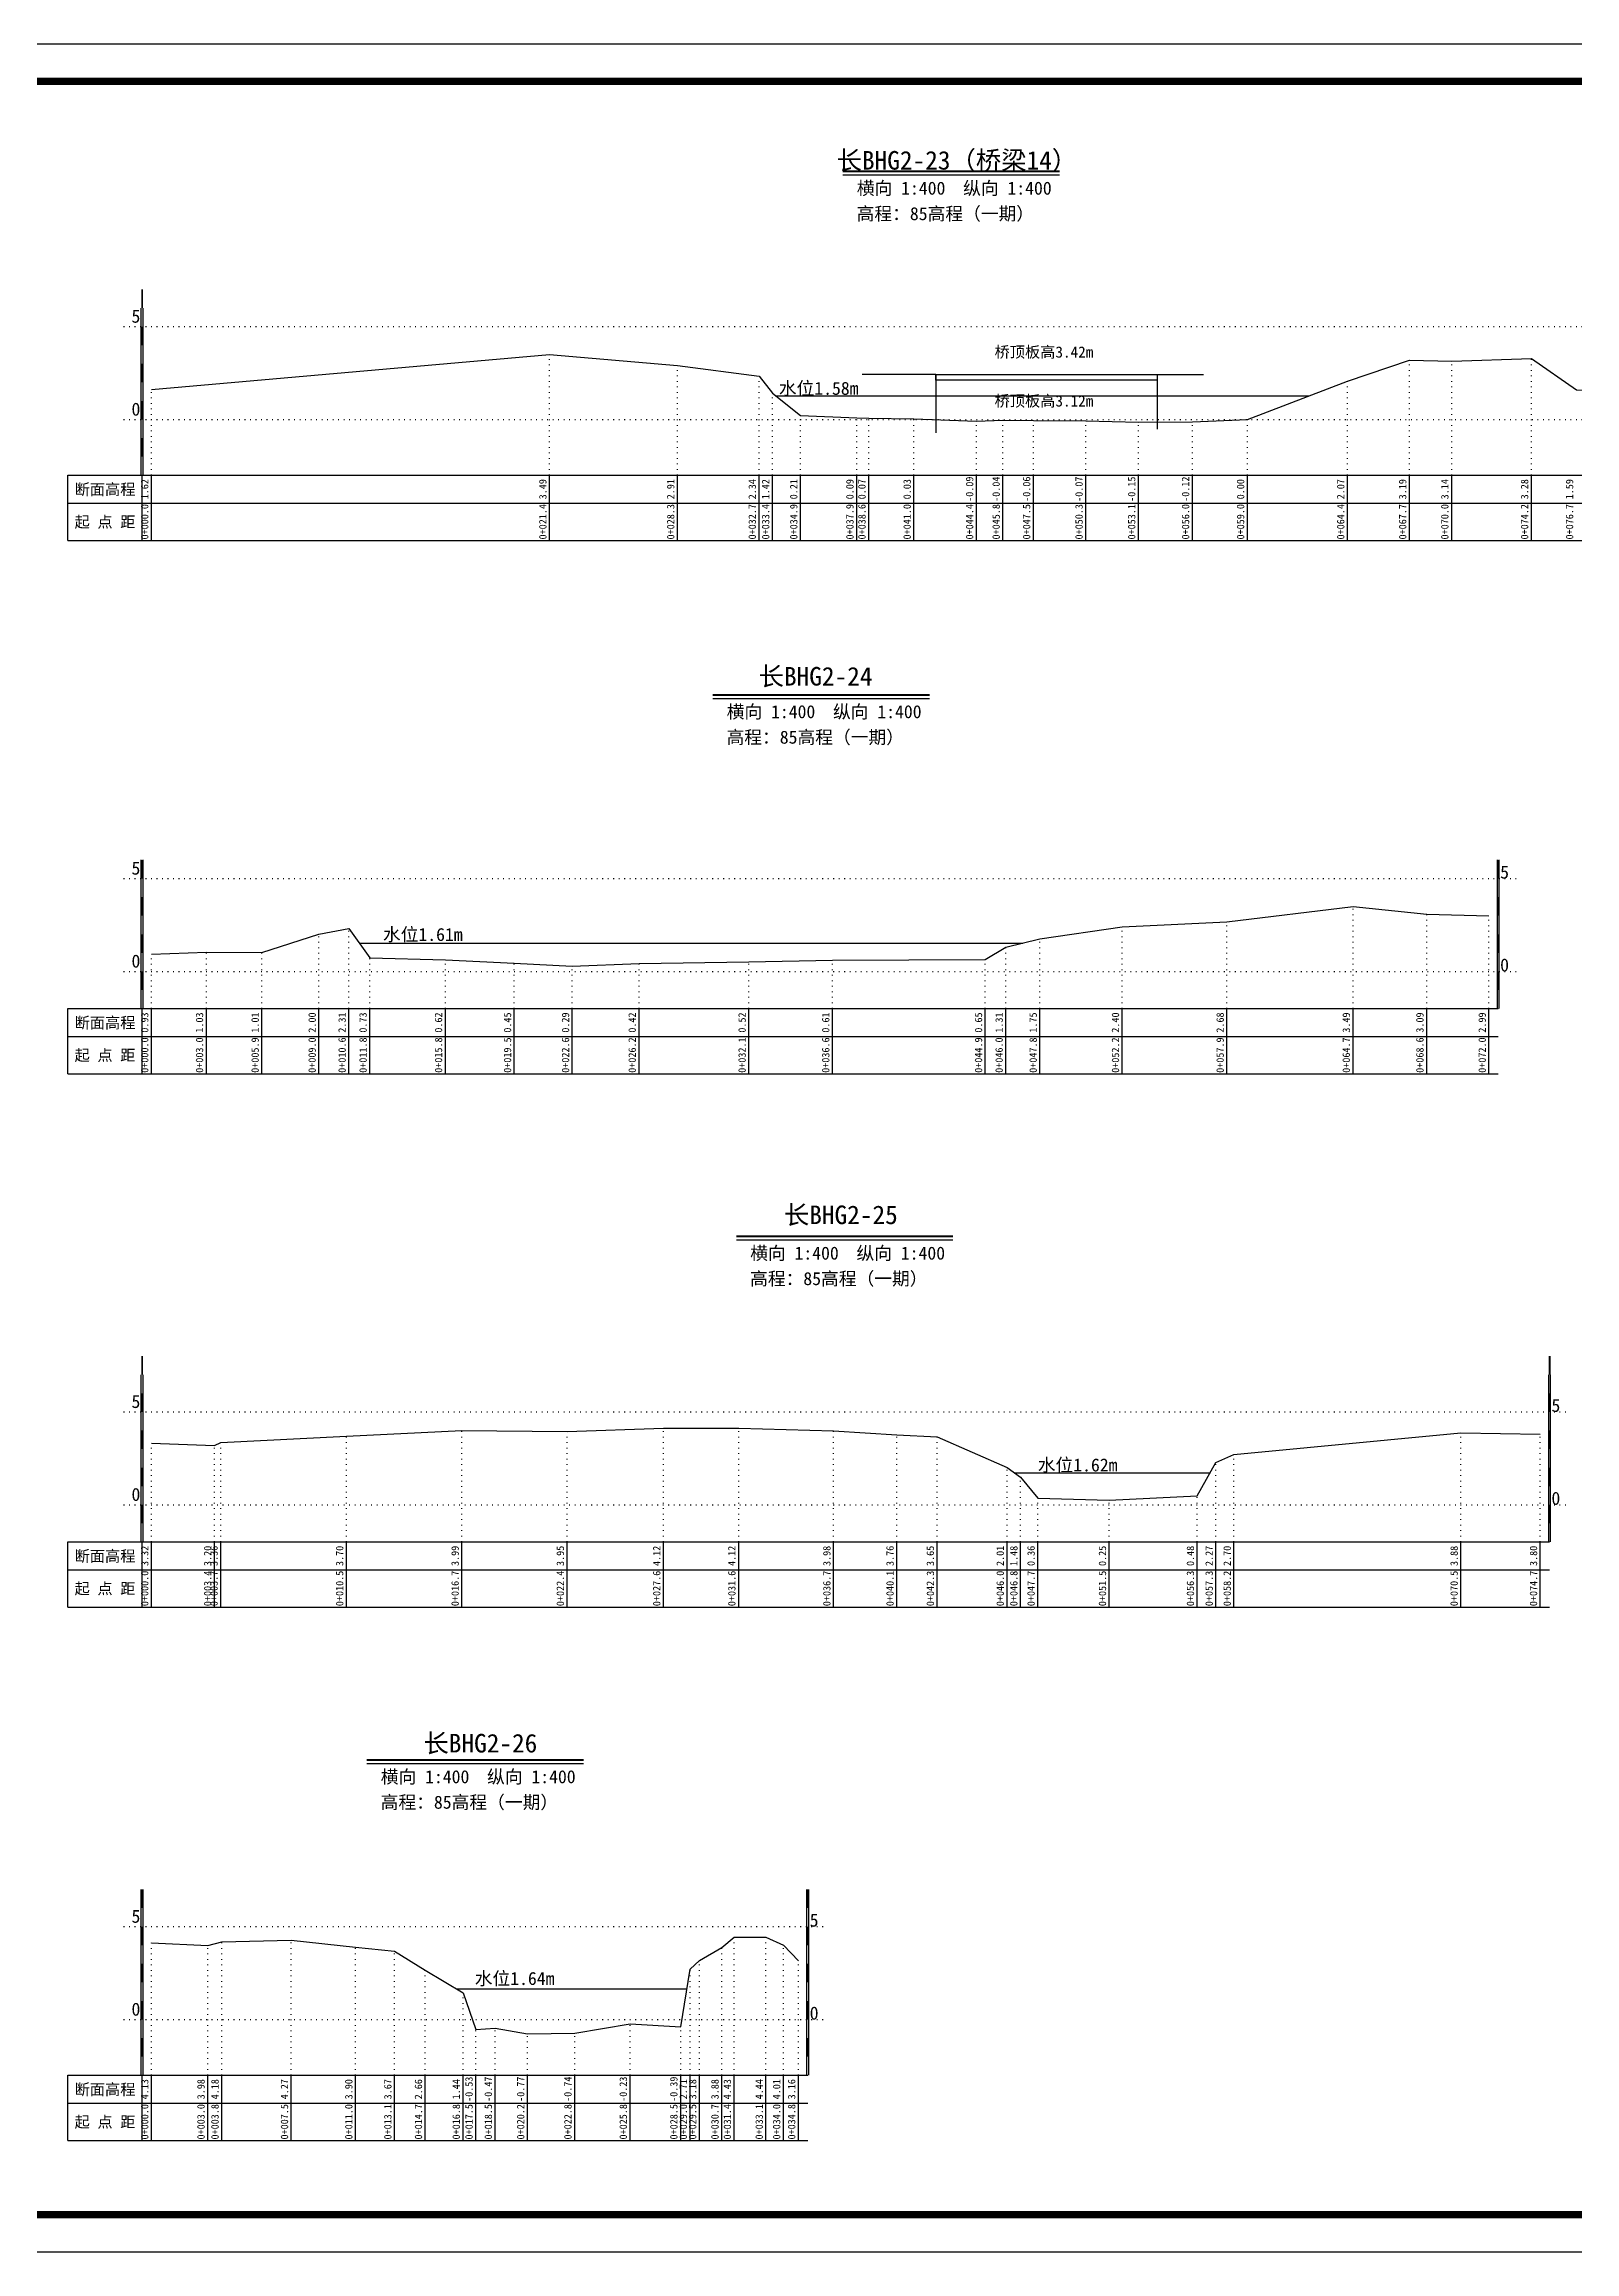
# Model space of a CAD drawing. Header units: millimetres. Extents: x 518104 to 523342, y 3371901 to 3372198.
# Drawn here: x 522972.7 to 523178.6, y 3371900.9 to 3372197.9 of the extents above; entities that cross this region are included whole.
import ezdxf
from ezdxf.enums import TextEntityAlignment as Align

# ---------------------------------------------------------------- set-up
doc = ezdxf.new("R2010")
doc.units = ezdxf.units.MM
doc.header["$LTSCALE"] = 0.4
doc.header["$MEASUREMENT"] = 0
doc.linetypes.add('X4', pattern=[1.6, 0, -1.6])
for name, color, linetype in [('DMX', 1, 'Continuous'), ('zdm1', 5, 'Continuous'), ('ZDMT5', 3, 'Continuous'), ('图框', 7, 'Continuous'), ('断面名称', 5, 'Continuous'), ('桥梁', 7, 'Continuous'), ('比例尺', 3, 'Continuous'), ('水位', 4, 'Continuous')]:
    doc.layers.add(name, color=color, linetype=linetype)
doc.styles.add('HDM', font='仿宋_GB2312.ttf')

msp = doc.modelspace()

# ---------------------------------------------------------------- linework, layer by layer
at = {"linetype": 'Continuous', "flags": 128}
for points in [[(523092.65, 3372153.42), (523082.73, 3372153.42)], [(523092.65, 3372153.42), (523092.65, 3372145.58)], [(523122.4, 3372153.42), (523128.66, 3372153.42)], [(523122.4, 3372153.42), (523122.4, 3372146.09)]]:
    msp.add_lwpolyline(points, dxfattribs=at)
msp.add_lwpolyline([(523092.65, 3372153.42), (523122.4, 3372153.42), (523122.4, 3372152.67), (523092.65, 3372152.67)], close=True, dxfattribs=at)
at = {"layer": 'DMX', "linetype": 'Continuous', "flags": 128}
for points in [[(522987.15, 3372151.42), (523040.7, 3372156.1), (523057.9, 3372154.65), (523068.88, 3372153.22), (523070.68, 3372150.92), (523074.45, 3372147.9), (523082, 3372147.6), (523083.63, 3372147.55), (523089.7, 3372147.45), (523098.1, 3372147.15), (523101.68, 3372147.27), (523105.78, 3372147.22), (523112.83, 3372147.2), (523119.9, 3372147), (523127.15, 3372147.07), (523134.55, 3372147.37), (523148.03, 3372152.55), (523156.35, 3372155.35), (523162.03, 3372155.22), (523172.75, 3372155.57), (523178.8, 3372151.35), (523202.43, 3372151.25)], [(522987.15, 3372075.45), (522994.53, 3372075.7), (523002, 3372075.65), (523009.68, 3372078.12), (523013.7, 3372078.9), (523016.53, 3372074.95), (523016.53, 3372074.95), (523026.68, 3372074.67), (523035.95, 3372074.25), (523043.75, 3372073.85), (523043.75, 3372073.85), (523052.73, 3372074.17), (523067.5, 3372074.42), (523078.75, 3372074.65), (523078.75, 3372074.65), (523099.3, 3372074.75), (523102.08, 3372076.4), (523106.65, 3372077.5), (523117.73, 3372079.12), (523131.8, 3372079.82), (523148.78, 3372081.85), (523158.68, 3372080.85), (523167.05, 3372080.6)], [(522987.15, 3372009.67), (522995.63, 3372009.37), (522996.48, 3372009.77), (523013.38, 3372010.62), (523028.9, 3372011.35), (523043.05, 3372011.25), (523056.03, 3372011.67), (523066.13, 3372011.67), (523078.9, 3372011.32), (523087.4, 3372010.77), (523092.83, 3372010.5), (523102.23, 3372006.4), (523104.05, 3372005.07), (523106.38, 3372002.27), (523106.38, 3372002.27), (523115.98, 3372002), (523115.98, 3372002), (523127.8, 3372002.57), (523127.8, 3372002.57), (523130.33, 3372007.05), (523132.75, 3372008.12), (523163.28, 3372011.07), (523173.95, 3372010.87)], [(522987.15, 3371942.45), (522994.73, 3371942.07), (522996.6, 3371942.57), (523005.95, 3371942.8), (523014.6, 3371941.87), (523019.85, 3371941.3), (523023.98, 3371938.77), (523029.05, 3371935.72), (523030.78, 3371930.8), (523033.38, 3371930.95), (523037.73, 3371930.2), (523037.73, 3371930.2), (523044.08, 3371930.27), (523051.53, 3371931.55), (523058.33, 3371931.15), (523059.6, 3371938.9), (523060.85, 3371940.07), (523063.85, 3371941.82), (523065.53, 3371943.2), (523069.8, 3371943.22), (523072.15, 3371942.15), (523074.18, 3371940.02)]]:
    msp.add_lwpolyline(points, dxfattribs=at)
at = {"layer": 'zdm1', "linetype": 'Continuous'}
for p, q in [((522985.78, 3372139.87), (522985.78, 3372162.37)), ((522986.03, 3372139.87), (522986.03, 3372162.37)), ((522975.9, 3372139.87), (522987.15, 3372139.87)), ((522975.9, 3372131.12), (522975.9, 3372139.87)), ((522985.9, 3372131.12), (522985.9, 3372139.87)), ((522987.15, 3372139.87), (523203.68, 3372139.87)), ((522975.9, 3372136.12), (523203.68, 3372136.12)), ((522975.9, 3372131.12), (523203.68, 3372131.12)), ((522985.78, 3372068.12), (522985.78, 3372088.12)), ((522986.03, 3372068.12), (522986.03, 3372088.12)), ((523168.18, 3372068.12), (523168.18, 3372088.12)), ((523168.43, 3372068.12), (523168.43, 3372088.12)), ((522975.9, 3372059.37), (522975.9, 3372068.12)), ((522975.9, 3372068.12), (522987.15, 3372068.12)), ((522985.9, 3372059.37), (522985.9, 3372068.12)), ((522987.15, 3372068.12), (523168.3, 3372068.12)), ((522975.9, 3372064.37), (523168.3, 3372064.37)), ((522975.9, 3372059.37), (523168.3, 3372059.37)), ((522985.78, 3371996.37), (522985.78, 3372018.87)), ((522986.03, 3371996.37), (522986.03, 3372018.87)), ((523175.08, 3371996.37), (523175.08, 3372018.87)), ((523175.33, 3371996.37), (523175.33, 3372018.87)), ((522975.9, 3371987.62), (522975.9, 3371996.37)), ((522975.9, 3371996.37), (522987.15, 3371996.37)), ((522985.9, 3371987.62), (522985.9, 3371996.37)), ((522987.15, 3371996.37), (523175.2, 3371996.37)), ((522975.9, 3371992.62), (523175.2, 3371992.62)), ((522975.9, 3371987.62), (523054.08, 3371987.62)), ((522975.9, 3371987.62), (523175.2, 3371987.62)), ((522985.78, 3371924.62), (522985.78, 3371949.62)), ((522986.03, 3371924.62), (522986.03, 3371949.62)), ((523075.3, 3371924.62), (523075.3, 3371949.62)), ((523075.55, 3371924.62), (523075.55, 3371949.62)), ((522975.9, 3371915.87), (522975.9, 3371924.62)), ((522975.9, 3371924.62), (522987.15, 3371924.62)), ((522985.9, 3371915.87), (522985.9, 3371924.62)), ((522987.15, 3371924.62), (523075.43, 3371924.62)), ((522975.9, 3371920.87), (523075.43, 3371920.87)), ((522975.9, 3371915.87), (523059.55, 3371915.87)), ((522975.9, 3371915.87), (523075.43, 3371915.87))]:
    msp.add_line(p, q, dxfattribs=at)
at = {"layer": 'zdm1', "linetype": 'X4'}
for p, q in [((522983.4, 3372159.87), (523206.18, 3372159.87)), ((522983.4, 3372147.37), (523206.18, 3372147.37)), ((522983.4, 3372085.62), (523170.8, 3372085.62)), ((522983.4, 3372073.12), (523170.8, 3372073.12)), ((522983.4, 3372013.87), (523177.7, 3372013.87)), ((522983.4, 3372001.37), (523177.7, 3372001.37)), ((522983.4, 3371944.62), (523077.93, 3371944.62)), ((522983.4, 3371932.12), (523077.93, 3371932.12))]:
    msp.add_line(p, q, dxfattribs=at)
at = {"layer": 'zdm1', "linetype": 'Continuous', "flags": 128}
for points in [[(522985.9, 3372162.37, 0.25, 0.25, 0), (522985.9, 3372164.87, 0.25, 0.25, 0)], [(522985.9, 3372157.37, 0.25, 0.25, 0), (522985.9, 3372159.87, 0.25, 0.25, 0)], [(522985.9, 3372152.37, 0.25, 0.25, 0), (522985.9, 3372154.87, 0.25, 0.25, 0)], [(522985.9, 3372147.37, 0.25, 0.25, 0), (522985.9, 3372149.87, 0.25, 0.25, 0)], [(522985.9, 3372142.37, 0.25, 0.25, 0), (522985.9, 3372144.87, 0.25, 0.25, 0)], [(522985.9, 3372085.62, 0.25, 0.25, 0), (522985.9, 3372088.12, 0.25, 0.25, 0)], [(523168.3, 3372085.62, 0.25, 0.25, 0), (523168.3, 3372088.12, 0.25, 0.25, 0)], [(522985.9, 3372080.62, 0.25, 0.25, 0), (522985.9, 3372083.12, 0.25, 0.25, 0)], [(523168.3, 3372080.62, 0.25, 0.25, 0), (523168.3, 3372083.12, 0.25, 0.25, 0)], [(522985.9, 3372075.62, 0.25, 0.25, 0), (522985.9, 3372078.12, 0.25, 0.25, 0)], [(523168.3, 3372075.62, 0.25, 0.25, 0), (523168.3, 3372078.12, 0.25, 0.25, 0)], [(522985.9, 3372070.62, 0.25, 0.25, 0), (522985.9, 3372073.12, 0.25, 0.25, 0)], [(523168.3, 3372070.62, 0.25, 0.25, 0), (523168.3, 3372073.12, 0.25, 0.25, 0)], [(522985.9, 3372018.87, 0.25, 0.25, 0), (522985.9, 3372021.37, 0.25, 0.25, 0)], [(523175.2, 3372018.87, 0.25, 0.25, 0), (523175.2, 3372021.37, 0.25, 0.25, 0)], [(522985.9, 3372013.87, 0.25, 0.25, 0), (522985.9, 3372016.37, 0.25, 0.25, 0)], [(523175.2, 3372013.87, 0.25, 0.25, 0), (523175.2, 3372016.37, 0.25, 0.25, 0)], [(522985.9, 3372008.87, 0.25, 0.25, 0), (522985.9, 3372011.37, 0.25, 0.25, 0)], [(523175.2, 3372008.87, 0.25, 0.25, 0), (523175.2, 3372011.37, 0.25, 0.25, 0)], [(522985.9, 3372003.87, 0.25, 0.25, 0), (522985.9, 3372006.37, 0.25, 0.25, 0)], [(523175.2, 3372003.87, 0.25, 0.25, 0), (523175.2, 3372006.37, 0.25, 0.25, 0)], [(522985.9, 3371998.87, 0.25, 0.25, 0), (522985.9, 3372001.37, 0.25, 0.25, 0)], [(523175.2, 3371998.87, 0.25, 0.25, 0), (523175.2, 3372001.37, 0.25, 0.25, 0)], [(522985.9, 3371947.12, 0.25, 0.25, 0), (522985.9, 3371949.62, 0.25, 0.25, 0)], [(523075.43, 3371947.12, 0.25, 0.25, 0), (523075.43, 3371949.62, 0.25, 0.25, 0)], [(522985.9, 3371942.12, 0.25, 0.25, 0), (522985.9, 3371944.62, 0.25, 0.25, 0)], [(523075.43, 3371942.12, 0.25, 0.25, 0), (523075.43, 3371944.62, 0.25, 0.25, 0)], [(522985.9, 3371937.12, 0.25, 0.25, 0), (522985.9, 3371939.62, 0.25, 0.25, 0)], [(523075.43, 3371937.12, 0.25, 0.25, 0), (523075.43, 3371939.62, 0.25, 0.25, 0)], [(522985.9, 3371932.12, 0.25, 0.25, 0), (522985.9, 3371934.62, 0.25, 0.25, 0)], [(523075.43, 3371932.12, 0.25, 0.25, 0), (523075.43, 3371934.62, 0.25, 0.25, 0)], [(522985.9, 3371927.12, 0.25, 0.25, 0), (522985.9, 3371929.62, 0.25, 0.25, 0)], [(523075.43, 3371927.12, 0.25, 0.25, 0), (523075.43, 3371929.62, 0.25, 0.25, 0)]]:
    msp.add_lwpolyline(points, format="xyseb", dxfattribs=at)
at = {"layer": 'ZDMT5', "linetype": 'X4'}
for p, q in [((523040.7, 3372139.87), (523040.7, 3372156.1)), ((523057.9, 3372139.87), (523057.9, 3372154.65)), ((523068.88, 3372139.87), (523068.88, 3372153.22)), ((523156.35, 3372139.87), (523156.35, 3372155.35)), ((523162.03, 3372139.87), (523162.03, 3372155.22)), ((523172.75, 3372139.87), (523172.75, 3372155.57)), ((522987.15, 3372139.87), (522987.15, 3372151.42)), ((523070.68, 3372139.87), (523070.68, 3372150.92)), ((523148.03, 3372139.87), (523148.03, 3372152.55)), ((523074.45, 3372139.87), (523074.45, 3372147.9)), ((523082, 3372139.87), (523082, 3372147.6)), ((523083.63, 3372139.87), (523083.63, 3372147.55)), ((523089.7, 3372139.87), (523089.7, 3372147.45)), ((523098.1, 3372139.87), (523098.1, 3372147.15)), ((523101.68, 3372139.87), (523101.68, 3372147.27)), ((523105.78, 3372139.87), (523105.78, 3372147.22)), ((523112.83, 3372139.87), (523112.83, 3372147.2)), ((523119.9, 3372139.87), (523119.9, 3372147)), ((523127.15, 3372139.87), (523127.15, 3372147.07)), ((523134.55, 3372139.87), (523134.55, 3372147.37)), ((523148.78, 3372068.12), (523148.78, 3372081.85)), ((523013.7, 3372068.12), (523013.7, 3372078.9)), ((523117.73, 3372068.12), (523117.73, 3372079.12)), ((523131.8, 3372068.12), (523131.8, 3372079.82)), ((523158.68, 3372068.12), (523158.68, 3372080.85)), ((523167.05, 3372068.12), (523167.05, 3372080.6)), ((522994.53, 3372068.12), (522994.53, 3372075.7)), ((523002, 3372068.12), (523002, 3372075.65)), ((523009.68, 3372068.12), (523009.68, 3372078.12)), ((523102.08, 3372068.12), (523102.08, 3372076.4)), ((523106.65, 3372068.12), (523106.65, 3372077.5)), ((522987.15, 3372068.12), (522987.15, 3372075.45)), ((523016.53, 3372068.12), (523016.53, 3372074.95)), ((523016.53, 3372068.12), (523016.53, 3372074.95)), ((523026.68, 3372068.12), (523026.68, 3372074.67)), ((523035.95, 3372068.12), (523035.95, 3372074.25)), ((523043.75, 3372068.12), (523043.75, 3372073.85)), ((523043.75, 3372068.12), (523043.75, 3372073.85)), ((523052.73, 3372068.12), (523052.73, 3372074.17)), ((523067.5, 3372068.12), (523067.5, 3372074.42)), ((523078.75, 3372068.12), (523078.75, 3372074.65)), ((523078.75, 3372068.12), (523078.75, 3372074.65)), ((523099.3, 3372068.12), (523099.3, 3372074.75)), ((523013.38, 3371996.37), (523013.38, 3372010.62)), ((523028.9, 3371996.37), (523028.9, 3372011.35)), ((523043.05, 3371996.37), (523043.05, 3372011.25)), ((523056.03, 3371996.37), (523056.03, 3372011.67)), ((523066.13, 3371996.37), (523066.13, 3372011.67)), ((523078.9, 3371996.37), (523078.9, 3372011.32)), ((523087.4, 3371996.37), (523087.4, 3372010.77)), ((523092.83, 3371996.37), (523092.83, 3372010.5)), ((523163.28, 3371996.37), (523163.28, 3372011.07)), ((523173.95, 3371996.37), (523173.95, 3372010.87)), ((522987.15, 3371996.37), (522987.15, 3372009.67)), ((522995.63, 3371996.37), (522995.63, 3372009.37)), ((522996.48, 3371996.37), (522996.48, 3372009.77)), ((523132.75, 3371996.37), (523132.75, 3372008.12)), ((523102.23, 3371996.37), (523102.23, 3372006.4)), ((523104.05, 3371996.37), (523104.05, 3372005.07)), ((523130.33, 3371996.37), (523130.33, 3372007.05)), ((523106.38, 3371996.37), (523106.38, 3372002.27)), ((523106.38, 3371996.37), (523106.38, 3372002.27)), ((523115.98, 3371996.37), (523115.98, 3372002)), ((523115.98, 3371996.37), (523115.98, 3372002)), ((523127.8, 3371996.37), (523127.8, 3372002.57)), ((523127.8, 3371996.37), (523127.8, 3372002.57)), ((522987.15, 3371924.62), (522987.15, 3371942.45)), ((522994.73, 3371924.62), (522994.73, 3371942.07)), ((522996.6, 3371924.62), (522996.6, 3371942.57)), ((523005.95, 3371924.62), (523005.95, 3371942.8)), ((523065.53, 3371924.62), (523065.53, 3371943.2)), ((523069.8, 3371924.62), (523069.8, 3371943.22)), ((523072.15, 3371924.62), (523072.15, 3371942.15)), ((523014.6, 3371924.62), (523014.6, 3371941.87)), ((523019.85, 3371924.62), (523019.85, 3371941.3)), ((523060.85, 3371924.62), (523060.85, 3371940.07)), ((523063.85, 3371924.62), (523063.85, 3371941.82)), ((523074.18, 3371924.62), (523074.18, 3371940.02)), ((523023.98, 3371924.62), (523023.98, 3371938.77)), ((523059.6, 3371924.62), (523059.6, 3371938.9)), ((523029.05, 3371924.62), (523029.05, 3371935.72)), ((523030.78, 3371924.62), (523030.78, 3371930.8)), ((523033.38, 3371924.62), (523033.38, 3371930.95)), ((523037.73, 3371924.62), (523037.73, 3371930.2)), ((523037.73, 3371924.62), (523037.73, 3371930.2)), ((523044.08, 3371924.62), (523044.08, 3371930.27)), ((523051.53, 3371924.62), (523051.53, 3371931.55)), ((523058.33, 3371924.62), (523058.33, 3371931.15))]:
    msp.add_line(p, q, dxfattribs=at)
at = {"layer": 'ZDMT5', "linetype": 'Continuous'}
for p, q in [((522987.15, 3372131.12), (522987.15, 3372139.87)), ((523040.7, 3372131.12), (523040.7, 3372139.87)), ((523057.9, 3372131.12), (523057.9, 3372139.87)), ((523068.88, 3372131.12), (523068.88, 3372139.87)), ((523070.68, 3372131.12), (523070.68, 3372139.87)), ((523074.45, 3372131.12), (523074.45, 3372139.87)), ((523082, 3372131.12), (523082, 3372139.87)), ((523083.63, 3372131.12), (523083.63, 3372139.87)), ((523089.7, 3372131.12), (523089.7, 3372139.87)), ((523098.1, 3372131.12), (523098.1, 3372139.87)), ((523101.68, 3372131.12), (523101.68, 3372139.87)), ((523105.78, 3372131.12), (523105.78, 3372139.87)), ((523112.83, 3372131.12), (523112.83, 3372139.87)), ((523119.9, 3372131.12), (523119.9, 3372139.87)), ((523127.15, 3372131.12), (523127.15, 3372139.87)), ((523134.55, 3372131.12), (523134.55, 3372139.87)), ((523148.03, 3372131.12), (523148.03, 3372139.87)), ((523156.35, 3372131.12), (523156.35, 3372139.87)), ((523162.03, 3372131.12), (523162.03, 3372139.87)), ((523172.75, 3372131.12), (523172.75, 3372139.87)), ((522987.15, 3372059.37), (522987.15, 3372068.12)), ((522994.53, 3372059.37), (522994.53, 3372068.12)), ((523002, 3372059.37), (523002, 3372068.12)), ((523009.68, 3372059.37), (523009.68, 3372068.12)), ((523013.7, 3372059.37), (523013.7, 3372068.12)), ((523016.53, 3372059.37), (523016.53, 3372068.12)), ((523026.68, 3372059.37), (523026.68, 3372068.12)), ((523035.95, 3372059.37), (523035.95, 3372068.12)), ((523043.75, 3372059.37), (523043.75, 3372068.12)), ((523052.73, 3372059.37), (523052.73, 3372068.12)), ((523067.5, 3372059.37), (523067.5, 3372068.12)), ((523078.75, 3372059.37), (523078.75, 3372068.12)), ((523099.3, 3372059.37), (523099.3, 3372068.12)), ((523102.08, 3372059.37), (523102.08, 3372068.12)), ((523106.65, 3372059.37), (523106.65, 3372068.12)), ((523117.73, 3372059.37), (523117.73, 3372068.12)), ((523131.8, 3372059.37), (523131.8, 3372068.12)), ((523148.78, 3372059.37), (523148.78, 3372068.12)), ((523158.68, 3372059.37), (523158.68, 3372068.12)), ((523167.05, 3372059.37), (523167.05, 3372068.12)), ((522987.15, 3371987.62), (522987.15, 3371996.37)), ((522995.63, 3371987.62), (522995.63, 3371996.37)), ((522996.48, 3371987.62), (522996.48, 3371996.37)), ((523013.38, 3371987.62), (523013.38, 3371996.37)), ((523028.9, 3371987.62), (523028.9, 3371996.37)), ((523043.05, 3371987.62), (523043.05, 3371996.37)), ((523056.03, 3371987.62), (523056.03, 3371996.37)), ((523066.13, 3371987.62), (523066.13, 3371996.37)), ((523078.9, 3371987.62), (523078.9, 3371996.37)), ((523087.4, 3371987.62), (523087.4, 3371996.37)), ((523092.83, 3371987.62), (523092.83, 3371996.37)), ((523102.23, 3371987.62), (523102.23, 3371996.37)), ((523104.05, 3371987.62), (523104.05, 3371996.37)), ((523106.38, 3371987.62), (523106.38, 3371996.37)), ((523115.98, 3371987.62), (523115.98, 3371996.37)), ((523127.8, 3371987.62), (523127.8, 3371996.37)), ((523130.33, 3371987.62), (523130.33, 3371996.37)), ((523132.75, 3371987.62), (523132.75, 3371996.37)), ((523163.28, 3371987.62), (523163.28, 3371996.37)), ((523173.95, 3371987.62), (523173.95, 3371996.37)), ((522987.15, 3371915.87), (522987.15, 3371924.62)), ((522994.73, 3371915.87), (522994.73, 3371924.62)), ((522996.6, 3371915.87), (522996.6, 3371924.62)), ((523005.95, 3371915.87), (523005.95, 3371924.62)), ((523014.6, 3371915.87), (523014.6, 3371924.62)), ((523019.85, 3371915.87), (523019.85, 3371924.62)), ((523023.98, 3371915.87), (523023.98, 3371924.62)), ((523029.05, 3371915.87), (523029.05, 3371924.62)), ((523030.78, 3371915.87), (523030.78, 3371924.62)), ((523033.38, 3371915.87), (523033.38, 3371924.62)), ((523037.73, 3371915.87), (523037.73, 3371924.62)), ((523044.08, 3371915.87), (523044.08, 3371924.62)), ((523051.53, 3371915.87), (523051.53, 3371924.62)), ((523058.33, 3371915.87), (523058.33, 3371924.62)), ((523059.6, 3371915.87), (523059.6, 3371924.62)), ((523060.85, 3371915.87), (523060.85, 3371924.62)), ((523063.85, 3371915.87), (523063.85, 3371924.62)), ((523065.53, 3371915.87), (523065.53, 3371924.62)), ((523069.8, 3371915.87), (523069.8, 3371924.62)), ((523072.15, 3371915.87), (523072.15, 3371924.62)), ((523074.18, 3371915.87), (523074.18, 3371924.62))]:
    msp.add_line(p, q, dxfattribs=at)
at = {"layer": '图框', "flags": 128}
msp.add_lwpolyline([(522921.57, 3371900.87), (523341.57, 3371900.87), (523341.57, 3372197.87), (522921.57, 3372197.87)], close=True, dxfattribs=at)
at = {"layer": '图框', "const_width": 1, "flags": 128}
msp.add_lwpolyline([(522946.57, 3371905.87), (523336.57, 3371905.87), (523336.57, 3372192.87), (522946.57, 3372192.87)], close=True, dxfattribs=at)
at = {"layer": '比例尺', "color": 3, "linetype": 'Continuous', "lineweight": 40}
for p, q in [((523080.16, 3372180.77), (523109.28, 3372180.77)), ((523062.66, 3372110.34), (523091.78, 3372110.34)), ((523065.82, 3372037.5), (523094.95, 3372037.5)), ((523016.13, 3371967.06), (523045.26, 3371967.06))]:
    msp.add_line(p, q, dxfattribs=at)
at = {"layer": '比例尺', "color": 3, "linetype": 'Continuous'}
for p, q in [((523080.16, 3372180.27), (523109.28, 3372180.27)), ((523062.66, 3372109.84), (523091.78, 3372109.84)), ((523065.82, 3372037), (523094.95, 3372037)), ((523016.13, 3371966.56), (523045.26, 3371966.56))]:
    msp.add_line(p, q, dxfattribs=at)
at = {"layer": '水位', "color": 6, "linetype": 'Continuous', "flags": 128}
for points in [[(523071.14, 3372150.55), (523142.83, 3372150.55)], [(523015.09, 3372076.95), (523104.37, 3372076.95)], [(523103.21, 3372005.68), (523129.56, 3372005.68)], [(523059.08, 3371936.23), (523028.21, 3371936.23)]]:
    msp.add_lwpolyline(points, dxfattribs=at)

# ---------------------------------------------------------------- texts
at = {"layer": 'zdm1', "linetype": 'Continuous', "style": 'HDM'}
for s, p in [('5', (522985.65, 3372159.87)), ('0', (522985.65, 3372147.37)), ('5', (522985.65, 3372085.62)), ('0', (522985.65, 3372073.12)), ('5', (522985.65, 3372013.87)), ('0', (522985.65, 3372001.37)), ('5', (522985.65, 3371944.62)), ('0', (522985.65, 3371932.12))]:
    msp.add_text(s, height=1.75, dxfattribs=at).set_placement(p, align=Align.BOTTOM_RIGHT)
for s, p in [('断面高程', (522980.9, 3372138)), ('起 点 距', (522980.9, 3372133.62)), ('断面高程', (522980.9, 3372066.25)), ('起 点 距', (522980.9, 3372061.87)), ('断面高程', (522980.9, 3371994.5)), ('起 点 距', (522980.9, 3371990.12)), ('断面高程', (522980.9, 3371922.75)), ('起 点 距', (522980.9, 3371918.37))]:
    msp.add_text(s, height=1.5, dxfattribs=at).set_placement(p, align=Align.MIDDLE)
for s, p in [('5', (523168.55, 3372085.62)), ('0', (523168.55, 3372073.12)), ('5', (523175.45, 3372013.87)), ('0', (523175.45, 3372001.37)), ('5', (523075.68, 3371944.62)), ('0', (523075.68, 3371932.12))]:
    msp.add_text(s, height=1.75, dxfattribs=at).set_placement(p)
at = {"layer": 'ZDMT5', "linetype": 'Continuous', "style": 'HDM'}
for s, p in [('1.62', (522987.03, 3372138)), ('3.49', (523040.58, 3372138)), ('2.91', (523057.78, 3372138)), ('2.34', (523068.75, 3372138)), ('1.42', (523070.55, 3372138)), ('0.21', (523074.33, 3372138)), ('0.09', (523081.88, 3372138)), ('0.07', (523083.5, 3372138)), ('0.03', (523089.58, 3372138)), ('-0.09', (523097.98, 3372138)), ('-0.04', (523101.55, 3372138)), ('-0.06', (523105.65, 3372138)), ('-0.07', (523112.7, 3372138)), ('-0.15', (523119.78, 3372138)), ('-0.12', (523127.03, 3372138)), ('0.00', (523134.43, 3372138)), ('2.07', (523147.9, 3372138)), ('3.19', (523156.23, 3372138)), ('3.14', (523161.9, 3372138)), ('3.28', (523172.63, 3372138)), ('1.59', (523178.68, 3372138)), ('0+000.0', (522987.03, 3372133.62)), ('0+021.4', (523040.58, 3372133.62)), ('0+028.3', (523057.78, 3372133.62)), ('0+032.7', (523068.75, 3372133.62)), ('0+033.4', (523070.55, 3372133.62)), ('0+034.9', (523074.33, 3372133.62)), ('0+037.9', (523081.88, 3372133.62)), ('0+038.6', (523083.5, 3372133.62)), ('0+041.0', (523089.58, 3372133.62)), ('0+044.4', (523097.98, 3372133.62)), ('0+045.8', (523101.55, 3372133.62)), ('0+047.5', (523105.65, 3372133.62)), ('0+050.3', (523112.7, 3372133.62)), ('0+053.1', (523119.78, 3372133.62)), ('0+056.0', (523127.03, 3372133.62)), ('0+059.0', (523134.43, 3372133.62)), ('0+064.4', (523147.9, 3372133.62)), ('0+067.7', (523156.23, 3372133.62)), ('0+070.0', (523161.9, 3372133.62)), ('0+074.2', (523172.63, 3372133.62)), ('0+076.7', (523178.68, 3372133.62)), ('0.93', (522987.03, 3372066.25)), ('1.03', (522994.4, 3372066.25)), ('1.01', (523001.88, 3372066.25)), ('2.00', (523009.55, 3372066.25)), ('2.31', (523013.58, 3372066.25)), ('0.73', (523016.4, 3372066.25)), ('0.62', (523026.55, 3372066.25)), ('0.45', (523035.83, 3372066.25)), ('0.29', (523043.63, 3372066.25)), ('0.42', (523052.6, 3372066.25)), ('0.52', (523067.38, 3372066.25)), ('0.61', (523078.63, 3372066.25)), ('0.65', (523099.18, 3372066.25)), ('1.31', (523101.95, 3372066.25)), ('1.75', (523106.53, 3372066.25)), ('2.40', (523117.6, 3372066.25)), ('2.68', (523131.68, 3372066.25)), ('3.49', (523148.65, 3372066.25)), ('3.09', (523158.55, 3372066.25)), ('2.99', (523166.93, 3372066.25)), ('0+000.0', (522987.03, 3372061.87)), ('0+003.0', (522994.4, 3372061.87)), ('0+005.9', (523001.88, 3372061.87)), ('0+009.0', (523009.55, 3372061.87)), ('0+010.6', (523013.58, 3372061.87)), ('0+011.8', (523016.4, 3372061.87)), ('0+015.8', (523026.55, 3372061.87)), ('0+019.5', (523035.83, 3372061.87)), ('0+022.6', (523043.63, 3372061.87)), ('0+026.2', (523052.6, 3372061.87)), ('0+032.1', (523067.38, 3372061.87)), ('0+036.6', (523078.63, 3372061.87)), ('0+044.9', (523099.18, 3372061.87)), ('0+046.0', (523101.95, 3372061.87)), ('0+047.8', (523106.53, 3372061.87)), ('0+052.2', (523117.6, 3372061.87)), ('0+057.9', (523131.68, 3372061.87)), ('0+064.7', (523148.65, 3372061.87)), ('0+068.6', (523158.55, 3372061.87)), ('0+072.0', (523166.93, 3372061.87)), ('3.32', (522987.03, 3371994.5)), ('3.20', (522995.5, 3371994.5)), ('3.36', (522996.35, 3371994.5)), ('3.70', (523013.25, 3371994.5)), ('3.99', (523028.78, 3371994.5)), ('3.95', (523042.93, 3371994.5)), ('4.12', (523055.9, 3371994.5)), ('4.12', (523066, 3371994.5)), ('3.98', (523078.78, 3371994.5)), ('3.76', (523087.28, 3371994.5)), ('3.65', (523092.7, 3371994.5)), ('2.01', (523102.1, 3371994.5)), ('1.48', (523103.93, 3371994.5)), ('0.36', (523106.25, 3371994.5)), ('0.25', (523115.85, 3371994.5)), ('0.48', (523127.68, 3371994.5)), ('2.27', (523130.2, 3371994.5)), ('2.70', (523132.63, 3371994.5)), ('3.88', (523163.15, 3371994.5)), ('3.80', (523173.83, 3371994.5)), ('0+000.0', (522987.03, 3371990.12)), ('0+003.4', (522995.5, 3371990.12)), ('0+003.7', (522996.35, 3371990.12)), ('0+010.5', (523013.25, 3371990.12)), ('0+016.7', (523028.78, 3371990.12)), ('0+022.4', (523042.93, 3371990.12)), ('0+027.6', (523055.9, 3371990.12)), ('0+031.6', (523066, 3371990.12)), ('0+036.7', (523078.78, 3371990.12)), ('0+040.1', (523087.28, 3371990.12)), ('0+042.3', (523092.7, 3371990.12)), ('0+046.0', (523102.1, 3371990.12)), ('0+046.8', (523103.93, 3371990.12)), ('0+047.7', (523106.25, 3371990.12)), ('0+051.5', (523115.85, 3371990.12)), ('0+056.3', (523127.68, 3371990.12)), ('0+057.3', (523130.2, 3371990.12)), ('0+058.2', (523132.63, 3371990.12)), ('0+070.5', (523163.15, 3371990.12)), ('0+074.7', (523173.83, 3371990.12)), ('-0.53', (523030.65, 3371922.75)), ('-0.47', (523033.25, 3371922.75)), ('-0.77', (523037.6, 3371922.75)), ('-0.74', (523043.95, 3371922.75)), ('-0.23', (523051.4, 3371922.75)), ('-0.39', (523058.2, 3371922.75)), ('4.13', (522987.03, 3371922.75)), ('3.98', (522994.6, 3371922.75)), ('4.18', (522996.48, 3371922.75)), ('4.27', (523005.83, 3371922.75)), ('3.90', (523014.48, 3371922.75)), ('3.67', (523019.73, 3371922.75)), ('2.66', (523023.85, 3371922.75)), ('1.44', (523028.93, 3371922.75)), ('2.71', (523059.48, 3371922.75)), ('3.18', (523060.73, 3371922.75)), ('3.88', (523063.73, 3371922.75)), ('4.43', (523065.4, 3371922.75)), ('4.44', (523069.68, 3371922.75)), ('4.01', (523072.03, 3371922.75)), ('3.16', (523074.05, 3371922.75)), ('0+000.0', (522987.03, 3371918.37)), ('0+003.0', (522994.6, 3371918.37)), ('0+003.8', (522996.48, 3371918.37)), ('0+007.5', (523005.83, 3371918.37)), ('0+011.0', (523014.48, 3371918.37)), ('0+013.1', (523019.73, 3371918.37)), ('0+014.7', (523023.85, 3371918.37)), ('0+016.8', (523028.93, 3371918.37)), ('0+017.5', (523030.65, 3371918.37)), ('0+018.5', (523033.25, 3371918.37)), ('0+020.2', (523037.6, 3371918.37)), ('0+022.8', (523043.95, 3371918.37)), ('0+025.8', (523051.4, 3371918.37)), ('0+028.5', (523058.2, 3371918.37)), ('0+029.0', (523059.48, 3371918.37)), ('0+029.5', (523060.73, 3371918.37)), ('0+030.7', (523063.73, 3371918.37)), ('0+031.4', (523065.4, 3371918.37)), ('0+033.1', (523069.68, 3371918.37)), ('0+034.0', (523072.03, 3371918.37)), ('0+034.8', (523074.05, 3371918.37))]:
    msp.add_text(s, height=1, rotation=90, dxfattribs=at).set_placement(p, align=Align.BOTTOM_CENTER)
at = {"layer": '断面名称', "color": 5, "linetype": 'Continuous', "style": 'HDM'}
for s, p in [('长BHG2-23（桥梁14）', (523095.48, 3372182.29)), ('长BHG2-24', (523076.47, 3372112.88)), ('长BHG2-25', (523079.87, 3372040.43))]:
    msp.add_text(s, height=2.5, dxfattribs=at).set_placement(p, align=Align.MIDDLE)
msp.add_text('长BHG2-26', height=2.5, dxfattribs=at).set_placement((523023.73, 3371968.05))
at = {"layer": '桥梁', "color": 11, "linetype": 'Continuous', "style": 'HDM'}
for s, p in [('桥顶板高3.42m', (523107.19, 3372156.48)), ('桥顶板高3.12m', (523107.19, 3372149.9))]:
    msp.add_text(s, height=1.5, dxfattribs=at).set_placement(p, align=Align.MIDDLE)
at = {"layer": '比例尺', "color": 3, "linetype": 'Continuous', "style": 'HDM'}
for s, p in [('横向 1:400  纵向 1:400', (523108.23, 3372177.1)), ('高程：85高程（一期）', (523105.86, 3372173.67)), ('横向 1:400  纵向 1:400', (523090.73, 3372106.67)), ('高程：85高程（一期）', (523088.36, 3372103.24)), ('横向 1:400  纵向 1:400', (523093.89, 3372033.83)), ('高程：85高程（一期）', (523091.53, 3372030.4)), ('横向 1:400  纵向 1:400', (523044.2, 3371963.39)), ('高程：85高程（一期）', (523041.84, 3371959.96))]:
    msp.add_text(s, height=1.75, dxfattribs=at).set_placement(p, align=Align.BOTTOM_RIGHT)
at = {"layer": '水位', "color": 6, "linetype": 'Continuous', "style": 'HDM'}
for s, p in [('水位1.58m', (523076.89, 3372151.61)), ('水位1.61m', (523023.64, 3372078.14)), ('水位1.62m', (523111.72, 3372006.77)), ('水位1.64m', (523035.99, 3371937.69))]:
    msp.add_text(s, height=1.75, dxfattribs=at).set_placement(p, align=Align.MIDDLE)

doc.saveas('drawing.dxf')
